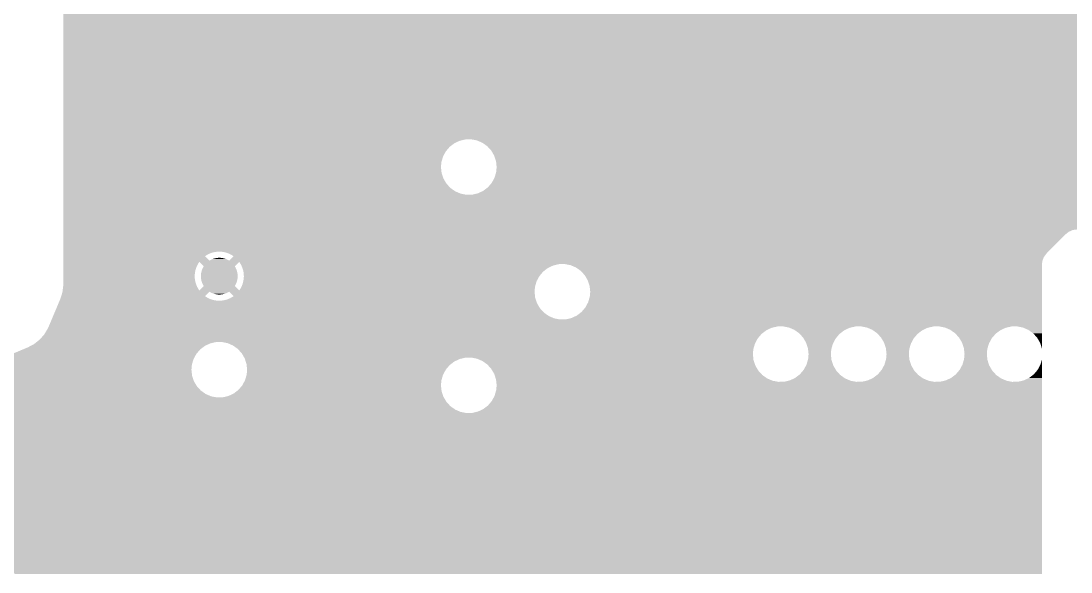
# Model space of a CAD drawing. Extents: x 295 to 953, y 10 to 290.
# Drawn here: x 750.07 to 787.69, y 128.25 to 148 of the extents above; entities that cross this region are included whole.
import ezdxf

# ---------------------------------------------------------------- set-up
doc = ezdxf.new("R2010")
doc.units = 0
doc.header["$LTSCALE"] = 5
doc.header["$MEASUREMENT"] = 0
doc.layers.add('PWR1', color=7, linetype='CONTINUOUS')

msp = doc.modelspace()

# ---------------------------------------------------------------- linework, layer by layer
at = {"layer": 'PWR1'}
for points in [[(751.586, 146.549), (751.586, 149.452), (832.612, 146.549), (832.612, 149.452)], [(751.586, 146.545), (751.586, 146.549), (804.549, 146.545), (804.759, 146.549)], [(751.586, 146.497), (751.586, 146.545), (804.343, 146.497), (804.549, 146.545)], [(751.586, 146.407), (751.586, 146.497), (804.153, 146.407), (804.343, 146.497)], [(751.586, 146.279), (751.586, 146.407), (803.985, 146.279), (804.153, 146.407)], [(751.586, 146.119), (751.586, 146.279), (803.848, 146.119), (803.985, 146.279)], [(751.586, 145.933), (751.586, 146.119), (803.748, 145.933), (803.848, 146.119)], [(751.586, 145.731), (751.586, 145.933), (803.69, 145.731), (803.748, 145.933)], [(751.586, 145.556), (751.586, 145.731), (803.674, 145.556), (803.69, 145.731)], [(751.586, 145.346), (751.586, 145.556), (803.696, 145.346), (803.674, 145.556)], [(751.586, 145.146), (751.586, 145.346), (803.762, 145.146), (803.696, 145.346)], [(751.586, 144.964), (751.586, 145.146), (803.869, 144.964), (803.762, 145.146)], [(751.586, 144.808), (751.586, 144.964), (804.011, 144.808), (803.869, 144.964)], [(751.586, 144.686), (751.586, 144.808), (804.183, 144.686), (804.011, 144.808)], [(751.586, 144.603), (751.586, 144.686), (804.377, 144.603), (804.183, 144.686)], [(751.586, 144.562), (751.586, 144.603), (804.584, 144.562), (804.377, 144.603)], [(751.586, 144.536), (751.586, 144.562), (823.306, 144.536), (823.32, 144.562)], [(751.586, 144.334), (751.586, 144.536), (823.248, 144.334), (823.306, 144.536)], [(751.586, 144.159), (751.586, 144.334), (823.232, 144.159), (823.248, 144.334)], [(751.586, 143.949), (751.586, 144.159), (823.254, 143.949), (823.232, 144.159)], [(751.586, 143.755), (751.586, 143.949), (823.318, 143.755), (823.254, 143.949)], [(751.586, 143.751), (751.586, 143.755), (765.991, 143.751), (766.202, 143.755)], [(751.586, 143.703), (751.586, 143.751), (765.786, 143.703), (765.991, 143.751)], [(766.236, 143.749), (766.202, 143.755), (823.32, 143.749), (823.318, 143.755)], [(766.409, 143.715), (766.236, 143.749), (823.34, 143.715), (823.32, 143.749)], [(766.603, 143.631), (766.409, 143.715), (823.389, 143.631), (823.34, 143.715)], [(751.586, 143.613), (751.586, 143.703), (765.595, 143.613), (765.786, 143.703)], [(751.586, 143.485), (751.586, 143.613), (765.428, 143.485), (765.595, 143.613)], [(751.586, 143.325), (751.586, 143.485), (765.291, 143.325), (765.428, 143.485)], [(766.694, 143.567), (766.603, 143.631), (823.427, 143.567), (823.389, 143.631)], [(766.775, 143.509), (766.694, 143.567), (823.479, 143.509), (823.427, 143.567)], [(766.865, 143.411), (766.775, 143.509), (823.569, 143.411), (823.479, 143.509)], [(766.917, 143.354), (766.865, 143.411), (823.65, 143.354), (823.569, 143.411)], [(766.955, 143.289), (766.917, 143.354), (823.741, 143.289), (823.65, 143.354)], [(751.586, 143.139), (751.586, 143.325), (765.191, 143.139), (765.291, 143.325)], [(751.586, 142.937), (751.586, 143.139), (765.132, 142.937), (765.191, 143.139)], [(767.004, 143.206), (766.955, 143.289), (823.935, 143.206), (823.741, 143.289)], [(767.024, 143.172), (767.004, 143.206), (824.108, 143.172), (823.935, 143.206)], [(767.026, 143.165), (767.024, 143.172), (824.142, 143.165), (824.108, 143.172)], [(767.09, 142.971), (767.026, 143.165), (832.612, 142.971), (832.612, 143.165)], [(767.112, 142.762), (767.09, 142.971), (832.612, 142.762), (832.612, 142.971)], [(751.586, 142.762), (751.586, 142.937), (765.117, 142.762), (765.132, 142.937)], [(751.586, 142.552), (751.586, 142.762), (765.139, 142.552), (765.117, 142.762)], [(767.038, 142.384), (767.096, 142.587), (832.612, 142.384), (832.612, 142.587)], [(767.096, 142.587), (767.112, 142.762), (832.612, 142.587), (832.612, 142.762)], [(751.586, 142.352), (751.586, 142.552), (765.205, 142.352), (765.139, 142.552)], [(751.586, 142.17), (751.586, 142.352), (765.312, 142.17), (765.205, 142.352)], [(766.938, 142.198), (767.038, 142.384), (832.612, 142.198), (832.612, 142.384)], [(751.586, 142.014), (751.586, 142.17), (765.454, 142.014), (765.312, 142.17)], [(751.586, 141.892), (751.586, 142.014), (765.626, 141.892), (765.454, 142.014)], [(751.586, 141.809), (751.586, 141.892), (765.82, 141.809), (765.626, 141.892)], [(766.443, 141.82), (766.633, 141.91), (832.612, 141.82), (832.612, 141.91)], [(766.633, 141.91), (766.801, 142.038), (832.612, 141.91), (832.612, 142.038)], [(766.801, 142.038), (766.938, 142.198), (832.612, 142.038), (832.612, 142.198)], [(751.586, 141.768), (751.586, 141.809), (766.027, 141.768), (765.82, 141.809)], [(751.586, 141.546), (751.586, 141.768), (832.612, 141.546), (832.612, 141.768)], [(751.586, 141.542), (751.586, 141.546), (826.942, 141.542), (827.004, 141.546)], [(751.586, 141.534), (751.586, 141.542), (826.879, 141.534), (826.942, 141.542)], [(751.586, 141.522), (751.586, 141.534), (826.818, 141.522), (826.879, 141.534)], [(751.586, 141.505), (751.586, 141.522), (826.758, 141.505), (826.818, 141.522)], [(751.586, 141.484), (751.586, 141.505), (826.699, 141.484), (826.758, 141.505)], [(751.586, 141.459), (751.586, 141.484), (826.641, 141.459), (826.699, 141.484)], [(751.586, 141.43), (751.586, 141.459), (826.586, 141.43), (826.641, 141.459)], [(766.027, 141.768), (766.237, 141.772), (832.612, 141.768), (832.612, 141.772)], [(766.237, 141.772), (766.443, 141.82), (832.612, 141.772), (832.612, 141.82)], [(751.586, 141.396), (751.586, 141.43), (826.532, 141.396), (826.586, 141.43)], [(751.586, 141.383), (751.586, 141.396), (826.513, 141.383), (826.532, 141.396)], [(751.586, 141.224), (751.586, 141.383), (826.671, 141.224), (826.513, 141.383)], [(751.586, 141.177), (751.586, 141.224), (832.612, 141.177), (832.612, 141.224)], [(751.586, 141.125), (751.586, 141.177), (826.272, 141.125), (826.307, 141.177)], [(751.586, 141.07), (751.586, 141.125), (826.242, 141.07), (826.272, 141.125)], [(751.586, 141.013), (751.586, 141.07), (826.215, 141.013), (826.242, 141.07)], [(751.586, 140.961), (751.586, 141.013), (826.195, 140.961), (826.215, 141.013)], [(751.586, 140.957), (751.586, 140.961), (803.85, 140.957), (804.061, 140.961)], [(751.586, 140.909), (751.586, 140.957), (803.645, 140.909), (803.85, 140.957)], [(751.586, 140.819), (751.586, 140.909), (803.454, 140.819), (803.645, 140.909)], [(751.586, 140.691), (751.586, 140.819), (803.287, 140.691), (803.454, 140.819)], [(751.586, 140.531), (751.586, 140.691), (803.15, 140.531), (803.287, 140.691)], [(751.586, 140.526), (751.586, 140.531), (803.147, 140.526), (803.15, 140.531)], [(751.586, 140.504), (751.586, 140.526), (787.751, 140.504), (787.908, 140.526)], [(751.586, 140.439), (751.586, 140.504), (787.608, 140.439), (787.751, 140.504)], [(751.586, 140.363), (751.586, 140.439), (787.512, 140.363), (787.608, 140.439)], [(751.586, 139.73), (751.586, 140.363), (786.88, 139.73), (787.512, 140.363)], [(751.586, 139.726), (751.586, 139.73), (757.092, 139.726), (757.154, 139.73)], [(751.586, 139.718), (751.586, 139.726), (757.029, 139.718), (757.092, 139.726)], [(751.586, 139.706), (751.586, 139.718), (756.968, 139.706), (757.029, 139.718)], [(751.586, 139.689), (751.586, 139.706), (756.908, 139.689), (756.968, 139.706)], [(751.586, 139.668), (751.586, 139.689), (756.849, 139.668), (756.908, 139.689)], [(751.586, 139.643), (751.586, 139.668), (756.791, 139.643), (756.849, 139.668)], [(751.586, 139.613), (751.586, 139.643), (756.736, 139.613), (756.791, 139.643)], [(751.586, 139.58), (751.586, 139.613), (756.682, 139.58), (756.736, 139.613)], [(751.586, 139.567), (751.586, 139.58), (756.663, 139.567), (756.682, 139.58)], [(757.217, 139.729), (757.154, 139.73), (786.879, 139.729), (786.88, 139.73)], [(757.279, 139.724), (757.217, 139.729), (786.873, 139.724), (786.879, 139.729)], [(757.341, 139.714), (757.279, 139.724), (786.864, 139.714), (786.873, 139.724)], [(757.403, 139.7), (757.341, 139.714), (786.849, 139.7), (786.864, 139.714)], [(757.462, 139.681), (757.403, 139.7), (786.831, 139.681), (786.849, 139.7)], [(757.507, 139.664), (757.462, 139.681), (786.814, 139.664), (786.831, 139.681)], [(757.521, 139.659), (757.507, 139.664), (786.81, 139.659), (786.814, 139.664)], [(757.578, 139.632), (757.521, 139.659), (786.79, 139.632), (786.81, 139.659)], [(757.632, 139.601), (757.578, 139.632), (786.767, 139.601), (786.79, 139.632)], [(757.685, 139.566), (757.632, 139.601), (786.741, 139.566), (786.767, 139.601)], [(751.586, 139.408), (751.586, 139.567), (756.821, 139.408), (756.663, 139.567)], [(751.586, 139.391), (751.586, 139.408), (786.664, 139.391), (786.67, 139.408)], [(751.586, 139.361), (751.586, 139.391), (786.66, 139.361), (786.664, 139.391)], [(751.586, 139.309), (751.586, 139.361), (756.422, 139.309), (756.457, 139.361)], [(751.586, 139.254), (751.586, 139.309), (756.392, 139.254), (756.422, 139.309)], [(751.586, 139.197), (751.586, 139.254), (756.365, 139.197), (756.392, 139.254)], [(756.616, 139.202), (756.457, 139.361), (757.731, 139.202), (757.89, 139.361)], [(756.593, 139.163), (756.616, 139.202), (757.754, 139.163), (757.731, 139.202)], [(756.821, 139.408), (756.853, 139.426), (757.526, 139.408), (757.493, 139.426)], [(756.853, 139.426), (756.87, 139.435), (757.493, 139.426), (757.479, 139.435)], [(756.87, 139.435), (756.902, 139.451), (757.479, 139.435), (757.444, 139.451)], [(756.902, 139.451), (756.919, 139.458), (757.444, 139.451), (757.429, 139.458)], [(756.919, 139.458), (756.952, 139.471), (757.429, 139.458), (757.394, 139.471)], [(756.952, 139.471), (756.97, 139.477), (757.394, 139.471), (757.379, 139.477)], [(756.97, 139.477), (757.004, 139.487), (757.379, 139.477), (757.341, 139.487)], [(757.004, 139.487), (757.023, 139.491), (757.341, 139.487), (757.326, 139.491)], [(757.023, 139.491), (757.057, 139.499), (757.326, 139.491), (757.288, 139.499)], [(757.057, 139.499), (757.078, 139.502), (757.288, 139.499), (757.273, 139.502)], [(757.078, 139.502), (757.111, 139.506), (757.273, 139.502), (757.232, 139.506)], [(757.111, 139.506), (757.137, 139.508), (757.232, 139.506), (757.219, 139.508)], [(757.137, 139.508), (757.165, 139.509), (757.219, 139.508), (757.165, 139.509)], [(757.526, 139.408), (757.656, 139.538), (786.67, 139.408), (786.719, 139.538)], [(757.656, 139.538), (757.685, 139.566), (786.719, 139.538), (786.741, 139.566)], [(757.914, 139.325), (757.89, 139.361), (786.656, 139.325), (786.66, 139.361)], [(757.938, 139.285), (757.914, 139.325), (786.652, 139.285), (786.656, 139.325)], [(757.94, 139.281), (757.938, 139.285), (769.344, 139.281), (769.555, 139.285)], [(757.946, 139.271), (757.94, 139.281), (769.302, 139.271), (769.344, 139.281)], [(757.965, 139.233), (757.946, 139.271), (769.139, 139.233), (769.302, 139.271)], [(757.974, 139.215), (757.965, 139.233), (769.101, 139.215), (769.139, 139.233)], [(757.998, 139.157), (757.974, 139.215), (768.978, 139.157), (769.101, 139.215)], [(769.635, 139.269), (769.555, 139.285), (786.65, 139.269), (786.652, 139.285)], [(769.762, 139.244), (769.635, 139.269), (786.65, 139.244), (786.65, 139.269)], [(769.956, 139.161), (769.762, 139.244), (786.65, 139.161), (786.65, 139.244)], [(751.586, 139.139), (751.586, 139.197), (756.342, 139.139), (756.365, 139.197)], [(751.586, 139.079), (751.586, 139.139), (756.324, 139.079), (756.342, 139.139)], [(751.586, 139.018), (751.586, 139.079), (756.31, 139.018), (756.324, 139.079)], [(751.586, 138.956), (751.586, 139.018), (756.3, 138.956), (756.31, 139.018)], [(751.586, 138.893), (751.586, 138.956), (756.295, 138.893), (756.3, 138.956)], [(751.586, 138.831), (751.586, 138.893), (756.294, 138.831), (756.295, 138.893)], [(751.586, 138.768), (751.586, 138.831), (756.297, 138.768), (756.294, 138.831)], [(756.514, 138.85), (756.516, 138.896), (757.833, 138.85), (757.831, 138.896)], [(756.516, 138.804), (756.514, 138.85), (757.831, 138.804), (757.833, 138.85)], [(756.516, 138.896), (756.517, 138.904), (757.831, 138.896), (757.831, 138.904)], [(756.517, 138.904), (756.522, 138.95), (757.831, 138.904), (757.825, 138.95)], [(756.522, 138.95), (756.523, 138.958), (757.825, 138.95), (757.824, 138.958)], [(756.523, 138.958), (756.532, 139.003), (757.824, 138.958), (757.815, 139.003)], [(756.532, 139.003), (756.535, 139.011), (757.815, 139.003), (757.813, 139.011)], [(756.535, 139.011), (756.547, 139.055), (757.813, 139.011), (757.8, 139.055)], [(756.547, 139.055), (756.55, 139.063), (757.8, 139.055), (757.797, 139.063)], [(756.55, 139.063), (756.566, 139.106), (757.797, 139.063), (757.781, 139.106)], [(756.566, 139.106), (756.57, 139.114), (757.781, 139.106), (757.778, 139.114)], [(756.57, 139.114), (756.589, 139.155), (757.778, 139.114), (757.758, 139.155)], [(756.589, 139.155), (756.593, 139.163), (757.758, 139.155), (757.754, 139.163)], [(758.003, 139.143), (757.998, 139.157), (768.948, 139.143), (768.978, 139.157)], [(758.018, 139.098), (758.003, 139.143), (768.889, 139.098), (768.948, 139.143)], [(758.034, 139.037), (758.018, 139.098), (768.809, 139.037), (768.889, 139.098)], [(758.038, 139.015), (758.034, 139.037), (768.781, 139.015), (768.809, 139.037)], [(758.045, 138.975), (758.038, 139.015), (768.747, 138.975), (768.781, 139.015)], [(758.051, 138.913), (758.045, 138.975), (768.694, 138.913), (768.747, 138.975)], [(758.054, 138.854), (758.051, 138.913), (768.644, 138.854), (768.694, 138.913)], [(758.053, 138.807), (758.054, 138.85), (768.618, 138.807), (768.642, 138.85)], [(758.054, 138.85), (758.054, 138.854), (768.642, 138.85), (768.644, 138.854)], [(770.128, 139.039), (769.956, 139.161), (786.65, 139.039), (786.65, 139.161)], [(770.27, 138.883), (770.128, 139.039), (786.65, 138.883), (786.65, 139.039)], [(770.376, 138.701), (770.27, 138.883), (786.65, 138.701), (786.65, 138.883)], [(751.571, 138.412), (751.578, 138.468), (756.41, 138.412), (756.381, 138.468)], [(751.578, 138.468), (751.584, 138.515), (756.381, 138.468), (756.36, 138.515)], [(751.584, 138.515), (751.585, 138.525), (756.36, 138.515), (756.356, 138.525)], [(751.585, 138.525), (751.586, 138.571), (756.356, 138.525), (756.339, 138.571)], [(751.586, 138.706), (751.586, 138.768), (756.305, 138.706), (756.297, 138.768)], [(751.586, 138.644), (751.586, 138.706), (756.318, 138.644), (756.305, 138.706)], [(751.586, 138.584), (751.586, 138.644), (756.335, 138.584), (756.318, 138.644)], [(751.586, 138.571), (751.586, 138.584), (756.339, 138.571), (756.335, 138.584)], [(756.457, 138.339), (756.616, 138.498), (757.89, 138.339), (757.731, 138.498)], [(756.516, 138.796), (756.516, 138.804), (757.83, 138.796), (757.831, 138.804)], [(756.522, 138.75), (756.516, 138.796), (757.825, 138.75), (757.83, 138.796)], [(756.523, 138.742), (756.522, 138.75), (757.824, 138.742), (757.825, 138.75)], [(756.532, 138.697), (756.523, 138.742), (757.815, 138.697), (757.824, 138.742)], [(756.534, 138.689), (756.532, 138.697), (757.813, 138.689), (757.815, 138.697)], [(756.547, 138.645), (756.534, 138.689), (757.8, 138.645), (757.813, 138.689)], [(756.55, 138.637), (756.547, 138.645), (757.797, 138.637), (757.8, 138.645)], [(756.566, 138.594), (756.55, 138.637), (757.781, 138.594), (757.797, 138.637)], [(756.569, 138.586), (756.566, 138.594), (757.777, 138.586), (757.781, 138.594)], [(756.589, 138.545), (756.569, 138.586), (757.758, 138.545), (757.777, 138.586)], [(756.593, 138.537), (756.589, 138.545), (757.754, 138.537), (757.758, 138.545)], [(756.616, 138.498), (756.593, 138.537), (757.731, 138.498), (757.754, 138.537)], [(757.955, 138.446), (757.965, 138.466), (768.483, 138.446), (768.485, 138.466)], [(757.965, 138.466), (757.982, 138.503), (768.485, 138.466), (768.496, 138.503)], [(757.982, 138.503), (758.005, 138.561), (768.496, 138.503), (768.513, 138.561)], [(758.005, 138.561), (758.023, 138.621), (768.513, 138.561), (768.53, 138.621)], [(758.023, 138.621), (758.034, 138.669), (768.53, 138.621), (768.544, 138.669)], [(758.034, 138.669), (758.037, 138.682), (768.544, 138.669), (768.551, 138.682)], [(758.037, 138.682), (758.047, 138.744), (768.551, 138.682), (768.584, 138.744)], [(758.047, 138.744), (758.053, 138.807), (768.584, 138.744), (768.618, 138.807)], [(770.442, 138.501), (770.376, 138.701), (786.65, 138.501), (786.65, 138.701)], [(770.465, 138.291), (770.442, 138.501), (786.65, 138.291), (786.65, 138.501)], [(751.489, 138.068), (751.499, 138.099), (756.769, 138.068), (756.715, 138.099)], [(751.499, 138.099), (751.51, 138.133), (756.715, 138.099), (756.663, 138.133)], [(751.51, 138.133), (751.552, 138.267), (756.663, 138.133), (756.796, 138.267)], [(751.552, 138.267), (751.555, 138.292), (756.796, 138.267), (756.821, 138.292)], [(751.555, 138.292), (751.562, 138.339), (768.47, 138.292), (768.474, 138.339)], [(751.562, 138.339), (751.564, 138.359), (756.457, 138.339), (756.443, 138.359)], [(751.564, 138.359), (751.571, 138.412), (756.443, 138.359), (756.41, 138.412)], [(756.854, 138.274), (756.821, 138.292), (757.494, 138.274), (757.526, 138.292)], [(756.869, 138.265), (756.854, 138.274), (757.477, 138.265), (757.494, 138.274)], [(756.903, 138.249), (756.869, 138.265), (757.445, 138.249), (757.477, 138.265)], [(756.918, 138.242), (756.903, 138.249), (757.428, 138.242), (757.445, 138.249)], [(756.953, 138.229), (756.918, 138.242), (757.395, 138.229), (757.428, 138.242)], [(756.969, 138.223), (756.953, 138.229), (757.377, 138.223), (757.395, 138.229)], [(757.006, 138.213), (756.969, 138.223), (757.343, 138.213), (757.377, 138.223)], [(757.021, 138.209), (757.006, 138.213), (757.324, 138.209), (757.343, 138.213)], [(757.059, 138.201), (757.021, 138.209), (757.29, 138.201), (757.324, 138.209)], [(757.074, 138.198), (757.059, 138.201), (757.269, 138.198), (757.29, 138.201)], [(757.115, 138.194), (757.074, 138.198), (757.236, 138.194), (757.269, 138.198)], [(757.128, 138.192), (757.115, 138.194), (757.21, 138.192), (757.236, 138.194)], [(757.182, 138.191), (757.128, 138.192), (757.182, 138.191), (757.21, 138.192)], [(757.527, 138.291), (757.526, 138.292), (768.47, 138.291), (768.47, 138.292)], [(757.685, 138.134), (757.527, 138.291), (768.486, 138.134), (768.47, 138.291)], [(757.556, 138.057), (757.602, 138.082), (768.5, 138.057), (768.492, 138.082)], [(757.602, 138.082), (757.611, 138.087), (768.492, 138.082), (768.491, 138.087)], [(757.611, 138.087), (757.665, 138.12), (768.491, 138.087), (768.488, 138.12)], [(757.665, 138.12), (757.685, 138.134), (768.488, 138.12), (768.486, 138.134)], [(757.89, 138.339), (757.925, 138.391), (768.474, 138.339), (768.479, 138.391)], [(757.925, 138.391), (757.955, 138.446), (768.479, 138.391), (768.483, 138.446)], [(770.39, 137.914), (770.449, 138.116), (786.65, 137.914), (786.65, 138.116)], [(770.449, 138.116), (770.465, 138.291), (786.65, 138.116), (786.65, 138.291)], [(751.272, 137.544), (751.338, 137.699), (768.807, 137.544), (768.664, 137.699)], [(751.338, 137.699), (751.414, 137.881), (768.664, 137.699), (768.558, 137.881)], [(751.414, 137.881), (751.452, 137.97), (768.558, 137.881), (768.529, 137.97)], [(751.452, 137.971), (751.454, 137.976), (757.13, 137.971), (757.068, 137.976)], [(751.452, 137.97), (751.452, 137.971), (757.193, 137.97), (757.13, 137.971)], [(751.454, 137.976), (751.458, 137.986), (757.068, 137.976), (757.006, 137.986)], [(751.458, 137.986), (751.464, 138), (757.006, 137.986), (756.945, 138)], [(751.464, 138), (751.472, 138.019), (756.945, 138), (756.885, 138.019)], [(751.472, 138.019), (751.476, 138.029), (756.885, 138.019), (756.858, 138.029)], [(751.476, 138.029), (751.48, 138.041), (756.858, 138.029), (756.826, 138.041)], [(751.48, 138.041), (751.489, 138.068), (756.826, 138.041), (756.769, 138.068)], [(757.193, 137.97), (757.255, 137.974), (768.529, 137.97), (768.527, 137.974)], [(757.255, 137.974), (757.318, 137.982), (768.527, 137.974), (768.525, 137.982)], [(757.318, 137.982), (757.379, 137.994), (768.525, 137.982), (768.521, 137.994)], [(757.379, 137.994), (757.44, 138.011), (768.521, 137.994), (768.515, 138.011)], [(757.44, 138.011), (757.499, 138.032), (768.515, 138.011), (768.508, 138.032)], [(757.499, 138.032), (757.556, 138.057), (768.508, 138.032), (768.5, 138.057)], [(770.154, 137.568), (770.29, 137.728), (786.65, 137.568), (786.65, 137.728)], [(770.29, 137.728), (770.39, 137.914), (786.65, 137.728), (786.65, 137.914)], [(751.169, 137.298), (751.186, 137.338), (769.379, 137.298), (769.172, 137.338)], [(751.186, 137.338), (751.221, 137.422), (769.172, 137.338), (768.979, 137.422)], [(751.221, 137.422), (751.272, 137.544), (768.979, 137.422), (768.807, 137.544)], [(769.59, 137.301), (769.795, 137.349), (786.65, 137.301), (786.65, 137.349)], [(769.795, 137.349), (769.986, 137.439), (786.65, 137.349), (786.65, 137.439)], [(769.986, 137.439), (770.154, 137.568), (786.65, 137.439), (786.65, 137.568)], [(750.99, 136.908), (751.029, 136.971), (776.771, 136.908), (776.904, 136.971)], [(751.029, 136.971), (751.041, 136.998), (776.904, 136.971), (776.962, 136.998)], [(751.041, 136.998), (751.063, 137.046), (776.962, 136.998), (777.167, 137.046)], [(751.063, 137.046), (751.064, 137.05), (777.167, 137.046), (777.378, 137.05)], [(751.064, 137.05), (751.169, 137.298), (786.65, 137.05), (786.65, 137.298)], [(769.379, 137.298), (769.59, 137.301), (786.65, 137.298), (786.65, 137.301)], [(777.397, 137.046), (777.378, 137.05), (779.961, 137.046), (780.172, 137.05)], [(777.585, 137.009), (777.397, 137.046), (779.803, 137.009), (779.961, 137.046)], [(777.611, 136.998), (777.585, 137.009), (779.756, 136.998), (779.803, 137.009)], [(777.779, 136.926), (777.611, 136.998), (779.603, 136.926), (779.756, 136.998)], [(780.191, 137.046), (780.172, 137.05), (782.755, 137.046), (782.966, 137.05)], [(780.379, 137.009), (780.191, 137.046), (782.597, 137.009), (782.755, 137.046)], [(780.405, 136.998), (780.379, 137.009), (782.55, 136.998), (782.597, 137.009)], [(780.573, 136.926), (780.405, 136.998), (782.397, 136.926), (782.55, 136.998)], [(782.971, 137.049), (782.966, 137.05), (786.65, 137.049), (786.65, 137.05)], [(782.98, 137.047), (782.971, 137.049), (785.558, 137.047), (785.769, 137.049)], [(783.173, 137.009), (782.98, 137.047), (785.389, 137.009), (785.558, 137.047)], [(783.192, 137.001), (783.173, 137.009), (785.353, 137.001), (785.389, 137.009)], [(783.367, 136.926), (783.192, 137.001), (785.19, 136.926), (785.353, 137.001)], [(785.976, 137.006), (785.769, 137.049), (786.65, 137.006), (786.65, 137.049)], [(786.169, 136.921), (785.976, 137.006), (786.65, 136.921), (786.65, 137.006)], [(750.632, 136.491), (750.733, 136.571), (776.398, 136.491), (776.441, 136.571)], [(750.733, 136.571), (750.776, 136.619), (776.441, 136.571), (776.467, 136.619)], [(750.776, 136.619), (750.899, 136.757), (776.467, 136.619), (776.585, 136.757)], [(750.899, 136.757), (750.912, 136.78), (776.585, 136.757), (776.604, 136.78)], [(750.912, 136.78), (750.99, 136.908), (776.604, 136.78), (776.771, 136.908)], [(777.804, 136.908), (777.779, 136.926), (779.565, 136.908), (779.603, 136.926)], [(777.951, 136.804), (777.804, 136.908), (779.429, 136.804), (779.565, 136.908)], [(777.973, 136.78), (777.951, 136.804), (779.398, 136.78), (779.429, 136.804)], [(778.093, 136.648), (777.973, 136.78), (779.286, 136.648), (779.398, 136.78)], [(778.11, 136.619), (778.093, 136.648), (779.261, 136.619), (779.286, 136.648)], [(778.2, 136.466), (778.11, 136.619), (779.179, 136.466), (779.261, 136.619)], [(780.598, 136.908), (780.573, 136.926), (782.359, 136.908), (782.397, 136.926)], [(780.745, 136.804), (780.598, 136.908), (782.223, 136.804), (782.359, 136.908)], [(780.767, 136.78), (780.745, 136.804), (782.192, 136.78), (782.223, 136.804)], [(780.887, 136.648), (780.767, 136.78), (782.08, 136.648), (782.192, 136.78)], [(780.904, 136.619), (780.887, 136.648), (782.055, 136.619), (782.08, 136.648)], [(780.994, 136.466), (780.904, 136.619), (781.973, 136.466), (782.055, 136.619)], [(783.385, 136.912), (783.367, 136.926), (785.161, 136.912), (785.19, 136.926)], [(783.539, 136.804), (783.385, 136.912), (785.016, 136.804), (785.161, 136.912)], [(783.555, 136.786), (783.539, 136.804), (784.992, 136.786), (785.016, 136.804)], [(783.681, 136.648), (783.555, 136.786), (784.873, 136.648), (784.992, 136.786)], [(783.694, 136.627), (783.681, 136.648), (784.854, 136.627), (784.873, 136.648)], [(783.788, 136.466), (783.694, 136.627), (784.766, 136.466), (784.854, 136.627)], [(786.339, 136.798), (786.169, 136.921), (786.65, 136.798), (786.65, 136.921)], [(786.48, 136.641), (786.339, 136.798), (786.65, 136.641), (786.65, 136.798)], [(786.585, 136.458), (786.48, 136.641), (786.65, 136.458), (786.65, 136.641)], [(749.748, 136.06), (750.13, 136.221), (756.35, 136.06), (756.487, 136.221)], [(750.13, 136.221), (750.317, 136.299), (756.487, 136.221), (756.59, 136.299)], [(750.317, 136.299), (750.41, 136.349), (756.59, 136.299), (756.655, 136.349)], [(750.41, 136.349), (750.537, 136.416), (756.655, 136.349), (756.797, 136.416)], [(750.537, 136.416), (750.566, 136.439), (756.797, 136.416), (756.845, 136.439)], [(750.566, 136.439), (750.627, 136.487), (756.845, 136.439), (757.051, 136.487)], [(750.627, 136.487), (750.632, 136.491), (757.051, 136.487), (757.261, 136.491)], [(757.468, 136.45), (757.261, 136.491), (776.376, 136.45), (776.398, 136.491)], [(757.507, 136.434), (757.468, 136.45), (776.367, 136.434), (776.376, 136.45)], [(757.662, 136.367), (757.507, 136.434), (776.348, 136.367), (776.367, 136.434)], [(757.834, 136.245), (757.662, 136.367), (776.312, 136.245), (776.348, 136.367)], [(757.847, 136.231), (757.834, 136.245), (776.308, 136.231), (776.312, 136.245)], [(757.976, 136.089), (757.847, 136.231), (776.296, 136.089), (776.308, 136.231)], [(778.21, 136.434), (778.2, 136.466), (779.161, 136.434), (779.179, 136.466)], [(778.266, 136.266), (778.21, 136.434), (779.112, 136.266), (779.161, 136.434)], [(778.269, 136.231), (778.266, 136.266), (779.102, 136.231), (779.112, 136.266)], [(778.288, 136.056), (778.269, 136.231), (779.087, 136.056), (779.102, 136.231)], [(781.004, 136.434), (780.994, 136.466), (781.955, 136.434), (781.973, 136.466)], [(781.06, 136.266), (781.004, 136.434), (781.906, 136.266), (781.955, 136.434)], [(781.063, 136.231), (781.06, 136.266), (781.896, 136.231), (781.906, 136.266)], [(781.082, 136.056), (781.063, 136.231), (781.881, 136.056), (781.896, 136.231)], [(783.796, 136.442), (783.788, 136.466), (784.753, 136.442), (784.766, 136.466)], [(783.854, 136.266), (783.796, 136.442), (784.7, 136.266), (784.753, 136.442)], [(783.856, 136.24), (783.854, 136.266), (784.692, 136.24), (784.7, 136.266)], [(783.876, 136.056), (783.856, 136.24), (784.675, 136.056), (784.692, 136.24)], [(786.649, 136.257), (786.585, 136.458), (786.65, 136.257), (786.65, 136.458)], [(786.649, 136.257), (786.649, 136.257), (786.649, 136.257), (786.65, 136.257)], [(749.04, 135.799), (749.281, 135.865), (756.228, 135.799), (756.248, 135.865)], [(749.281, 135.865), (749.305, 135.875), (756.248, 135.865), (756.25, 135.875)], [(749.305, 135.875), (749.333, 135.886), (756.25, 135.875), (756.256, 135.886)], [(749.333, 135.886), (749.748, 136.06), (756.256, 135.886), (756.35, 136.06)], [(757.996, 136.056), (757.976, 136.089), (776.293, 136.056), (776.296, 136.089)], [(758.068, 135.932), (757.996, 136.056), (776.306, 135.932), (776.293, 136.056)], [(758.071, 135.928), (758.068, 135.932), (765.991, 135.928), (766.202, 135.932)], [(758.083, 135.907), (758.071, 135.928), (765.901, 135.907), (765.991, 135.928)], [(758.092, 135.88), (758.083, 135.907), (765.786, 135.88), (765.901, 135.907)], [(758.121, 135.79), (758.092, 135.88), (765.595, 135.79), (765.786, 135.88)], [(766.409, 135.891), (766.202, 135.932), (776.31, 135.891), (776.306, 135.932)], [(766.514, 135.846), (766.409, 135.891), (776.315, 135.846), (776.31, 135.891)], [(766.603, 135.808), (766.514, 135.846), (776.328, 135.808), (776.315, 135.846)], [(778.214, 135.678), (778.262, 135.846), (779.164, 135.678), (779.109, 135.846)], [(778.262, 135.846), (778.272, 135.881), (779.109, 135.846), (779.105, 135.881)], [(778.272, 135.881), (778.288, 136.056), (779.105, 135.881), (779.087, 136.056)], [(781.008, 135.678), (781.056, 135.846), (781.958, 135.678), (781.903, 135.846)], [(781.056, 135.846), (781.066, 135.881), (781.903, 135.846), (781.899, 135.881)], [(781.066, 135.881), (781.082, 136.056), (781.899, 135.881), (781.881, 136.056)], [(783.802, 135.678), (783.85, 135.846), (784.752, 135.678), (784.697, 135.846)], [(783.85, 135.846), (783.86, 135.881), (784.697, 135.846), (784.694, 135.881)], [(783.86, 135.881), (783.876, 136.056), (784.694, 135.881), (784.675, 136.056)], [(786.596, 135.679), (786.649, 135.855), (786.65, 135.679), (786.65, 135.855)], [(786.649, 135.855), (786.649, 135.855), (786.65, 135.855), (786.649, 135.855)], [(715.264, 135.5), (715.335, 135.672), (756.176, 135.5), (756.192, 135.672)], [(715.264, 135.497), (715.264, 135.5), (756.176, 135.497), (756.176, 135.5)], [(715.264, 135.288), (715.264, 135.497), (756.198, 135.288), (756.176, 135.497)], [(715.335, 135.672), (715.344, 135.696), (756.192, 135.672), (756.198, 135.696)], [(715.345, 135.696), (715.54, 135.777), (756.198, 135.696), (756.222, 135.777)], [(748.792, 135.777), (749.04, 135.799), (756.222, 135.777), (756.228, 135.799)], [(758.149, 135.707), (758.121, 135.79), (765.486, 135.707), (765.595, 135.79)], [(758.153, 135.662), (758.149, 135.707), (765.428, 135.662), (765.486, 135.707)], [(758.171, 135.502), (758.153, 135.662), (765.291, 135.502), (765.428, 135.662)], [(758.156, 135.322), (758.171, 135.497), (765.194, 135.322), (765.289, 135.497)], [(758.171, 135.497), (758.171, 135.502), (765.289, 135.497), (765.291, 135.502)], [(766.775, 135.686), (766.603, 135.808), (776.368, 135.686), (776.328, 135.808)], [(766.811, 135.646), (766.775, 135.686), (776.381, 135.646), (776.368, 135.686)], [(766.917, 135.53), (766.811, 135.646), (776.449, 135.53), (776.381, 135.646)], [(766.956, 135.464), (766.917, 135.53), (776.488, 135.464), (776.449, 135.53)], [(767.024, 135.348), (766.956, 135.464), (776.593, 135.348), (776.488, 135.464)], [(777.977, 135.332), (778.089, 135.464), (779.402, 135.332), (779.282, 135.464)], [(778.089, 135.464), (778.114, 135.493), (779.282, 135.464), (779.265, 135.493)], [(778.114, 135.493), (778.196, 135.646), (779.265, 135.493), (779.175, 135.646)], [(778.196, 135.646), (778.214, 135.678), (779.175, 135.646), (779.164, 135.678)], [(780.771, 135.332), (780.883, 135.464), (782.196, 135.332), (782.076, 135.464)], [(780.883, 135.464), (780.908, 135.493), (782.076, 135.464), (782.059, 135.493)], [(780.908, 135.493), (780.99, 135.646), (782.059, 135.493), (781.969, 135.646)], [(780.99, 135.646), (781.008, 135.678), (781.969, 135.646), (781.958, 135.678)], [(783.565, 135.332), (783.677, 135.464), (784.99, 135.332), (784.87, 135.464)], [(783.677, 135.464), (783.702, 135.493), (784.87, 135.464), (784.853, 135.493)], [(783.702, 135.493), (783.784, 135.646), (784.853, 135.493), (784.763, 135.646)], [(783.784, 135.646), (783.802, 135.678), (784.763, 135.646), (784.752, 135.678)], [(786.359, 135.332), (786.496, 135.493), (786.65, 135.332), (786.65, 135.493)], [(786.496, 135.493), (786.596, 135.679), (786.65, 135.493), (786.65, 135.679)], [(715.264, 135.087), (715.264, 135.288), (756.264, 135.087), (756.198, 135.288)], [(715.264, 134.905), (715.264, 135.087), (756.371, 134.905), (756.264, 135.087)], [(757.999, 134.938), (758.093, 135.113), (765.117, 134.938), (765.132, 135.113)], [(758.093, 135.113), (758.097, 135.12), (765.132, 135.113), (765.134, 135.12)], [(758.097, 135.12), (758.154, 135.316), (765.134, 135.12), (765.191, 135.316)], [(758.154, 135.316), (758.156, 135.322), (765.191, 135.316), (765.194, 135.322)], [(767.037, 135.308), (767.024, 135.348), (776.63, 135.308), (776.593, 135.348)], [(767.077, 135.186), (767.037, 135.308), (776.802, 135.186), (776.63, 135.308)], [(767.09, 135.148), (767.077, 135.186), (776.891, 135.148), (776.802, 135.186)], [(767.094, 135.103), (767.09, 135.148), (776.996, 135.103), (776.891, 135.148)], [(767.099, 135.062), (767.094, 135.103), (777.203, 135.062), (776.996, 135.103)], [(767.112, 134.938), (767.099, 135.062), (786.65, 134.938), (786.65, 135.062)], [(777.203, 135.062), (777.413, 135.066), (779.997, 135.062), (779.978, 135.066)], [(777.413, 135.066), (777.571, 135.103), (779.978, 135.066), (779.79, 135.103)], [(777.571, 135.103), (777.619, 135.114), (779.79, 135.103), (779.764, 135.114)], [(777.619, 135.114), (777.772, 135.186), (779.764, 135.114), (779.596, 135.186)], [(777.772, 135.186), (777.809, 135.204), (779.596, 135.186), (779.571, 135.204)], [(777.809, 135.204), (777.946, 135.308), (779.571, 135.204), (779.424, 135.308)], [(777.946, 135.308), (777.977, 135.332), (779.424, 135.308), (779.402, 135.332)], [(779.997, 135.062), (780.207, 135.066), (782.791, 135.062), (782.772, 135.066)], [(780.207, 135.066), (780.365, 135.103), (782.772, 135.066), (782.584, 135.103)], [(780.365, 135.103), (780.413, 135.114), (782.584, 135.103), (782.558, 135.114)], [(780.413, 135.114), (780.566, 135.186), (782.558, 135.114), (782.39, 135.186)], [(780.566, 135.186), (780.603, 135.204), (782.39, 135.186), (782.365, 135.204)], [(780.603, 135.204), (780.74, 135.308), (782.365, 135.204), (782.218, 135.308)], [(780.74, 135.308), (780.771, 135.332), (782.218, 135.308), (782.196, 135.332)], [(782.793, 135.062), (783.001, 135.066), (785.585, 135.062), (785.566, 135.066)], [(783.001, 135.066), (783.16, 135.103), (785.566, 135.066), (785.378, 135.103)], [(783.16, 135.103), (783.207, 135.114), (785.378, 135.103), (785.352, 135.114)], [(783.207, 135.114), (783.36, 135.186), (785.352, 135.114), (785.184, 135.186)], [(783.36, 135.186), (783.397, 135.204), (785.184, 135.186), (785.159, 135.204)], [(783.397, 135.204), (783.534, 135.308), (785.159, 135.204), (785.012, 135.308)], [(783.534, 135.308), (783.565, 135.332), (785.012, 135.308), (784.99, 135.332)], [(785.585, 135.062), (785.795, 135.066), (786.65, 135.062), (786.65, 135.066)], [(785.795, 135.066), (786.001, 135.114), (786.65, 135.066), (786.65, 135.114)], [(786.001, 135.114), (786.191, 135.204), (786.65, 135.114), (786.65, 135.204)], [(786.191, 135.204), (786.359, 135.332), (786.65, 135.204), (786.65, 135.332)], [(715.264, 134.75), (715.264, 134.905), (756.513, 134.75), (756.371, 134.905)], [(715.264, 134.628), (715.264, 134.75), (756.685, 134.628), (756.513, 134.75)], [(757.693, 134.645), (757.801, 134.729), (765.167, 134.645), (765.139, 134.729)], [(757.801, 134.729), (757.86, 134.774), (765.139, 134.729), (765.134, 134.774)], [(757.86, 134.774), (757.997, 134.934), (765.134, 134.774), (765.117, 134.934)], [(757.997, 134.934), (757.999, 134.938), (765.117, 134.934), (765.117, 134.938)], [(767.038, 134.561), (767.096, 134.763), (786.65, 134.561), (786.65, 134.763)], [(767.096, 134.763), (767.112, 134.938), (786.65, 134.763), (786.65, 134.938)], [(715.264, 134.544), (715.264, 134.628), (756.879, 134.544), (756.685, 134.628)], [(715.264, 134.504), (715.264, 134.544), (757.086, 134.504), (756.879, 134.544)], [(715.264, 134.346), (715.264, 134.504), (765.312, 134.346), (765.22, 134.504)], [(715.264, 134.191), (715.264, 134.346), (765.454, 134.191), (765.312, 134.346)], [(757.086, 134.504), (757.297, 134.507), (765.22, 134.504), (765.217, 134.507)], [(757.297, 134.507), (757.387, 134.528), (765.217, 134.507), (765.205, 134.528)], [(757.387, 134.528), (757.502, 134.555), (765.205, 134.528), (765.196, 134.555)], [(757.502, 134.555), (757.693, 134.645), (765.196, 134.555), (765.167, 134.645)], [(766.801, 134.215), (766.938, 134.375), (786.65, 134.215), (786.65, 134.375)], [(766.938, 134.375), (767.038, 134.561), (786.65, 134.375), (786.65, 134.561)], [(715.264, 134.069), (715.264, 134.191), (765.626, 134.069), (765.454, 134.191)], [(715.264, 133.985), (715.264, 134.069), (765.82, 133.985), (765.626, 134.069)], [(715.264, 133.945), (715.264, 133.985), (766.027, 133.945), (765.82, 133.985)], [(715.264, 132.803), (715.264, 133.945), (786.65, 132.803), (786.65, 133.945)], [(766.027, 133.945), (766.237, 133.949), (786.65, 133.945), (786.65, 133.949)], [(766.237, 133.949), (766.443, 133.997), (786.65, 133.949), (786.65, 133.997)], [(766.443, 133.997), (766.633, 134.087), (786.65, 133.997), (786.65, 134.087)], [(766.633, 134.087), (766.801, 134.215), (786.65, 134.087), (786.65, 134.215)], [(732.304, 132.772), (732.073, 132.803), (786.65, 132.772), (786.65, 132.803)], [(732.525, 132.697), (732.304, 132.772), (786.65, 132.697), (786.65, 132.772)], [(732.728, 132.582), (732.525, 132.697), (786.65, 132.582), (786.65, 132.697)], [(732.905, 132.431), (732.728, 132.582), (786.65, 132.431), (786.65, 132.582)], [(733.05, 132.248), (732.905, 132.431), (786.65, 132.248), (786.65, 132.431)], [(733.124, 132.104), (733.05, 132.248), (786.65, 132.104), (786.65, 132.248)], [(744.877, 132.073), (744.646, 132.104), (786.65, 132.073), (786.65, 132.104)], [(745.098, 131.999), (744.877, 132.073), (786.65, 131.999), (786.65, 132.073)], [(745.301, 131.884), (745.098, 131.999), (786.65, 131.884), (786.65, 131.999)], [(745.478, 131.732), (745.301, 131.884), (786.65, 131.732), (786.65, 131.884)], [(745.623, 131.55), (745.478, 131.732), (786.65, 131.55), (786.65, 131.732)], [(745.73, 131.343), (745.623, 131.55), (786.65, 131.343), (786.65, 131.55)], [(745.796, 131.119), (745.73, 131.343), (786.65, 131.119), (786.65, 131.343)], [(745.819, 130.887), (745.796, 131.119), (786.65, 130.887), (786.65, 131.119)], [(745.693, 130.348), (745.776, 130.566), (786.65, 130.348), (786.65, 130.566)], [(745.776, 130.566), (745.815, 130.795), (786.65, 130.566), (786.65, 130.795)], [(745.815, 130.795), (745.819, 130.887), (786.65, 130.795), (786.65, 130.887)], [(745.57, 130.15), (745.693, 130.348), (786.65, 130.15), (786.65, 130.348)], [(745.013, 129.741), (745.224, 129.841), (786.65, 129.741), (786.65, 129.841)], [(745.224, 129.841), (745.412, 129.978), (786.65, 129.841), (786.65, 129.978)], [(745.412, 129.978), (745.57, 130.15), (786.65, 129.978), (786.65, 130.15)], [(715.264, 128.791), (715.264, 129.569), (786.65, 128.791), (786.65, 129.569)], [(719.485, 129.569), (719.562, 129.573), (786.65, 129.569), (786.65, 129.573)], [(719.562, 129.573), (719.638, 129.581), (786.65, 129.573), (786.65, 129.581)], [(719.638, 129.581), (719.714, 129.594), (786.65, 129.581), (786.65, 129.594)], [(719.714, 129.594), (719.789, 129.611), (786.65, 129.594), (786.65, 129.611)], [(719.789, 129.611), (719.862, 129.633), (786.65, 129.611), (786.65, 129.633)], [(719.862, 129.633), (719.935, 129.659), (786.65, 129.633), (786.65, 129.659)], [(719.935, 129.659), (719.96, 129.67), (786.65, 129.659), (786.65, 129.67)], [(744.555, 129.67), (744.787, 129.683), (786.65, 129.67), (786.65, 129.683)], [(744.787, 129.683), (745.013, 129.741), (786.65, 129.683), (786.65, 129.741)], [(723.719, 128.79), (723.622, 128.791), (786.65, 128.79), (786.65, 128.791)], [(723.815, 128.785), (723.719, 128.79), (786.65, 128.785), (786.65, 128.79)], [(723.912, 128.775), (723.815, 128.785), (786.65, 128.775), (786.65, 128.785)], [(724.007, 128.76), (723.912, 128.775), (786.65, 128.76), (786.65, 128.775)], [(724.102, 128.741), (724.007, 128.76), (786.65, 128.741), (786.65, 128.76)], [(724.196, 128.718), (724.102, 128.741), (786.65, 128.718), (786.65, 128.741)], [(724.289, 128.69), (724.196, 128.718), (786.65, 128.69), (786.65, 128.718)], [(724.38, 128.659), (724.289, 128.69), (786.65, 128.659), (786.65, 128.69)], [(724.47, 128.623), (724.38, 128.659), (786.65, 128.623), (786.65, 128.659)], [(724.558, 128.582), (724.47, 128.623), (786.65, 128.582), (786.65, 128.623)], [(724.644, 128.538), (724.558, 128.582), (786.65, 128.538), (786.65, 128.582)], [(724.67, 128.523), (724.644, 128.538), (786.65, 128.523), (786.65, 128.538)], [(749.088, 128.499), (748.803, 128.523), (786.65, 128.499), (786.65, 128.523)], [(749.365, 128.431), (749.088, 128.499), (786.65, 128.431), (786.65, 128.499)], [(749.628, 128.321), (749.365, 128.431), (786.65, 128.321), (786.65, 128.431)], [(749.871, 128.17), (749.628, 128.321), (786.65, 128.17), (786.65, 128.321)]]:
    msp.add_solid(points, dxfattribs=at)

doc.saveas('drawing.dxf')
